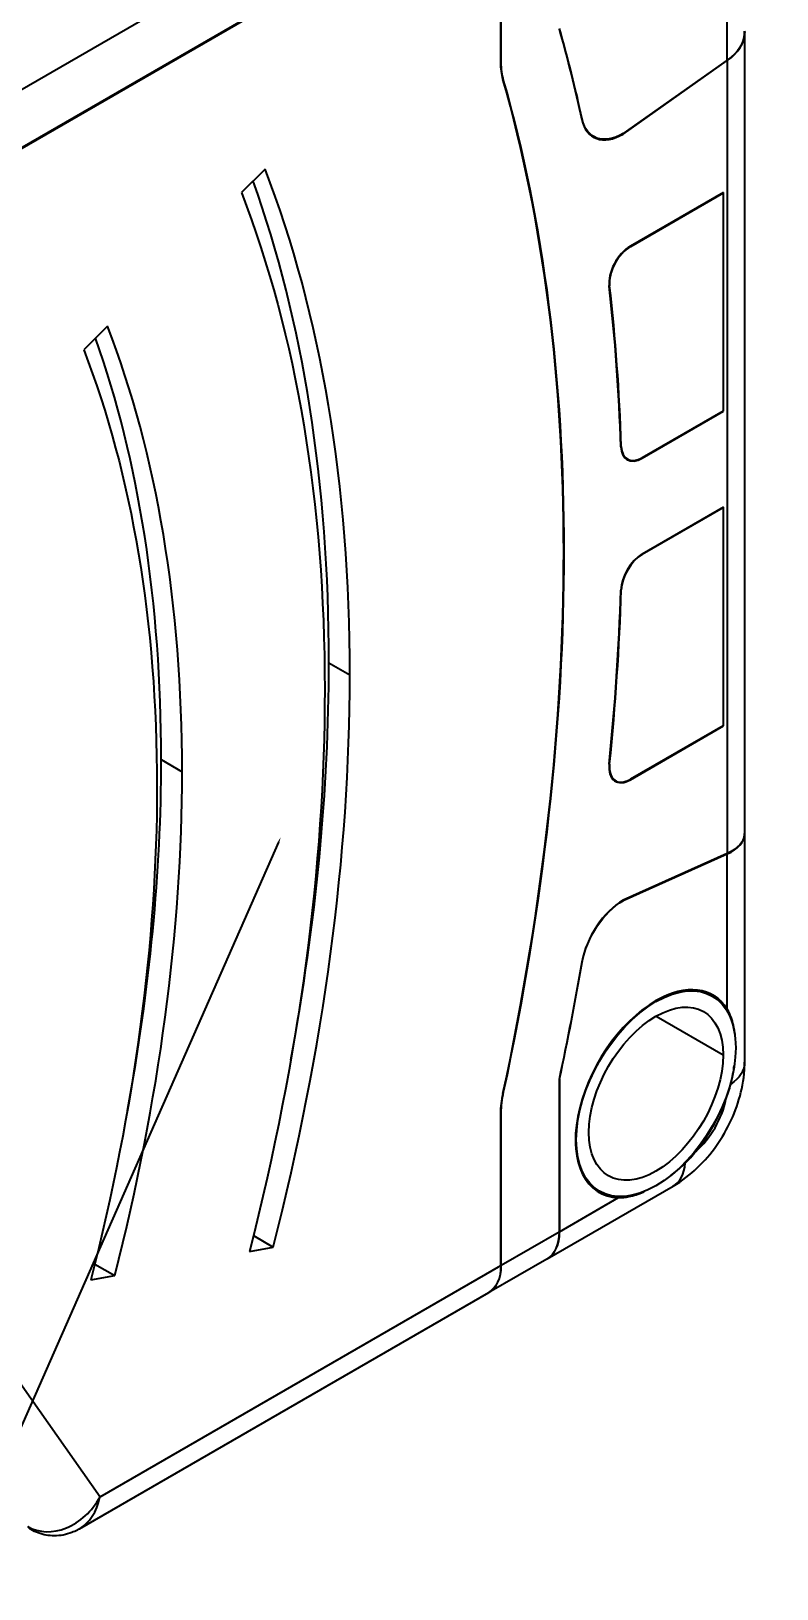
# Model space of a CAD drawing. Header units: millimetres. Extents: x -383313 to -161684, y -117025 to 99224.
# Drawn here: x -329405.6 to -329380.5, y 32425 to 32477.6 of the extents above; entities that cross this region are included whole.
import ezdxf
from ezdxf import colors
from ezdxf.entities.mleader import LeaderData, LeaderLine
from ezdxf.math import Vec2, Vec3

# ---------------------------------------------------------------- set-up
doc = ezdxf.new("R2010")
doc.units = ezdxf.units.MM
doc.header["$MEASUREMENT"] = 0
doc.layers.get('Defpoints').update_dxf_attribs({"color": 31})
for name, color, linetype in [('001__КОНСТРУКТИВ__размеры внутр.', 7, 'Continuous'), ('PV-2BB', 7, 'Continuous'), ('Робот', 30, 'Continuous')]:
    doc.layers.add(name, color=color, linetype=linetype)
doc.styles.add('PSTUDIO', font='arial.ttf')
doc.dimstyles.new('PS_TICK', dxfattribs={"dimscale": 100, "dimtxt": 2.5, "dimasz": 1, "dimexe": 2, "dimexo": 2, "dimgap": 1, "dimtad": 1, "dimdec": 0, "dimzin": 0, "dimdsep": 46, "dimtxsty": 'PSTUDIO', "dimblk": 'ARCHTICK', "dimcen": 2, "dimdle": 1.5, "dimse1": 1, "dimse2": 1, "dimadec": 0, "dimazin": 0, "dimtfac": 1, "dimtdec": 0, "dimtix": 1, "dimtmove": 1, "dimatfit": 3, "dimldrblk": 'ARCHTICK', "dimfxl": 1, "dimtolj": 1, "dimtzin": 0, "dimarcsym": 0})

# ---------------------------------------------------------------- blocks, each defined once
blk = doc.blocks.new('_ArchTick')
at = {"color": 0, "linetype": 'ByBlock', "const_width": 0.15}
blk.add_lwpolyline([(-0.5, -0.5), (0.5, 0.5)], dxfattribs=at)
blk = doc.blocks.new('*D251')
at = {"layer": '001__КОНСТРУКТИВ__размеры внутр.', "color": 0, "linetype": 'ByBlock', "lineweight": -2, "ltscale": 100, "transparency": 16777216}
for p, q in [((-329342.686, 32909.377), (-329342.686, 32129.355)), ((-328142.686, 32909.377), (-328142.686, 32129.355)), ((-327992.686, 32329.355), (-329492.686, 32329.355))]:
    blk.add_line(p, q, dxfattribs=at)
at = {"layer": 'Defpoints', "color": 0, "ltscale": 100, "transparency": 16777216}
for p in [(-329342.686, 33109.377), (-328142.686, 33109.377), (-329342.686, 32329.355)]:
    blk.add_point(p, dxfattribs=at)
at = {"layer": '001__КОНСТРУКТИВ__размеры внутр.', "color": 0, "lineweight": -2, "ltscale": 100, "transparency": 16777216, "xscale": 100, "yscale": 100, "zscale": 100, "rotation": 180}
blk.add_blockref('_ArchTick', (-329342.686, 32329.355), dxfattribs=at)
at = {"layer": '001__КОНСТРУКТИВ__размеры внутр.', "color": 0, "lineweight": -2, "ltscale": 100, "transparency": 16777216, "xscale": 100, "yscale": 100, "zscale": 100}
blk.add_blockref('_ArchTick', (-328142.686, 32329.355), dxfattribs=at)
at = {"layer": '001__КОНСТРУКТИВ__размеры внутр.', "color": 0, "ltscale": 100, "transparency": 16777216, "insert": (-328742.686, 32556.998), "char_height": 250, "attachment_point": 5, "style": 'PSTUDIO'}
blk.add_mtext('\\A1;1200', dxfattribs=at)
blk = doc.blocks.new('Робот ABB IRB660_3.15 (сверху)')
at = {"layer": 'Робот'}
blk.add_circle((0, 0), 3150, dxfattribs=at)
blk = doc.blocks.new('*U231')
at = {"layer": 'PV-2BB'}
for p, q in [((1334.643, 63.333, 1397.976), (1325.649, 67.83, 1393.479)), ((1324.913, 67.593, 1392.506), (1333.313, 63.393, 1396.706)), ((1334.243, 62.933, 1397.176), (1324.916, 67.596, 1392.512)), ((1325.493, 64.952, 1390.446), (1325.049, 65.072, 1390.121)), ((1328.455, 64.156, 1392.611), (1328.011, 64.275, 1392.286)), ((1332, 62.08, 1394.08), (1333.313, 63.393, 1396.706)), ((1332.006, 62.077, 1394.083), (1333.319, 63.39, 1396.709)), ((1332.003, 62.083, 1394.087), (1332.006, 62.077, 1394.083)), ((1331.906, 61.929, 1393.835), (1331.909, 61.923, 1393.832)), ((1323.149, 61.33, 1384.479), (1323.316, 60.996, 1384.312)), ((1332.574, 60.726, 1393.3), (1332.578, 60.717, 1393.296)), ((1332.561, 60.531, 1393.092), (1332.595, 60.464, 1393.059)), ((1334.715, 59.395, 1394.11), (1335.919, 60.599, 1396.517)), ((1325.816, 59.996, 1385.812), (1325.983, 59.663, 1385.646)), ((1332.962, 60.134, 1393.096), (1332.965, 60.128, 1393.093)), ((1332.965, 60.128, 1393.093), (1334.712, 59.392, 1394.104)), ((1334.715, 59.395, 1394.11), (1332.968, 60.131, 1393.099)), ((1317.072, 59.752, 1376.824), (1317.344, 56.982, 1374.326)), ((1334.712, 59.392, 1394.104), (1329.254, 53.934, 1383.188)), ((1335.118, 59.384, 1394.502), (1329.595, 53.861, 1383.456)), ((1335.106, 59.373, 1394.479), (1335.108, 59.375, 1394.483)), ((1331.758, 59.244, 1391.003), (1331.755, 59.251, 1391.006)), ((1332.273, 59.273, 1391.546), (1332.276, 59.266, 1391.542)), ((1333.749, 58.53, 1392.279), (1332.276, 59.266, 1391.542)), ((1333.759, 58.53, 1392.289), (1332.28, 59.27, 1391.549)), ((1318.73, 58.585, 1377.315), (1319.043, 58.331, 1377.374)), ((1318.885, 58.646, 1377.531), (1319.043, 58.331, 1377.374)), ((1333.749, 58.53, 1392.279), (1332.249, 57.03, 1389.279)), ((1332.253, 57.023, 1389.276), (1333.759, 58.53, 1392.289)), ((1333.746, 58.536, 1392.282), (1333.749, 58.53, 1392.279)), ((1333.749, 58.53, 1392.279), (1333.753, 58.533, 1392.286)), ((1329.386, 57.966, 1387.352), (1329.389, 57.96, 1387.349)), ((1330.777, 57.839, 1388.616), (1330.774, 57.846, 1388.62)), ((1330.788, 58.006, 1388.794), (1330.792, 57.999, 1388.791)), ((1330.958, 57.676, 1388.633), (1330.961, 57.669, 1388.63)), ((1330.958, 57.676, 1388.633), (1330.964, 57.672, 1388.636)), ((1330.961, 57.669, 1388.63), (1332.253, 57.023, 1389.276)), ((1332.249, 57.03, 1389.279), (1330.964, 57.672, 1388.636)), ((1323.383, 53.756, 1377.139), (1316.874, 57.01, 1373.884)), ((1329.804, 57.012, 1386.816), (1329.801, 57.018, 1386.819)), ((1330.294, 57.012, 1387.306), (1330.298, 57.006, 1387.303)), ((1331.583, 56.363, 1387.946), (1330.298, 57.006, 1387.303)), ((1331.593, 56.363, 1387.956), (1330.301, 57.009, 1387.31)), ((1332.249, 57.03, 1389.279), (1332.253, 57.023, 1389.276)), ((1317.344, 56.982, 1374.326), (1323.716, 53.796, 1377.512)), ((1320.817, 56.89, 1377.707), (1321.13, 56.636, 1377.766)), ((1320.973, 56.951, 1377.924), (1321.13, 56.636, 1377.766)), ((1331.583, 56.363, 1387.946), (1330.083, 54.863, 1384.946)), ((1330.086, 54.856, 1384.942), (1331.593, 56.363, 1387.956)), ((1331.579, 56.37, 1387.949), (1331.583, 56.363, 1387.946)), ((1331.583, 56.363, 1387.946), (1331.586, 56.366, 1387.952)), ((1328.463, 55.958, 1384.421), (1328.466, 55.952, 1384.418)), ((1328.423, 55.766, 1384.189), (1328.419, 55.773, 1384.192)), ((1328.603, 55.603, 1384.206), (1328.606, 55.596, 1384.202)), ((1328.603, 55.603, 1384.206), (1328.61, 55.6, 1384.209)), ((1328.606, 55.596, 1384.202), (1330.086, 54.856, 1384.942)), ((1330.083, 54.863, 1384.946), (1328.61, 55.6, 1384.209)), ((1324.943, 54.962, 1379.905), (1324.944, 54.959, 1379.903)), ((1326.773, 54.92, 1381.693), (1326.776, 54.914, 1381.69)), ((1323.716, 53.796, 1377.512), (1324.766, 54.846, 1379.611)), ((1323.723, 53.793, 1377.516), (1324.772, 54.842, 1379.615)), ((1324.769, 54.849, 1379.618), (1324.772, 54.842, 1379.615)), ((1327.684, 54.856, 1382.54), (1327.687, 54.85, 1382.537)), ((1327.687, 54.85, 1382.537), (1329.25, 53.931, 1383.181)), ((1329.254, 53.934, 1383.188), (1327.691, 54.853, 1382.544)), ((1330.083, 54.863, 1384.946), (1330.086, 54.856, 1384.942)), ((1325.693, 54.383, 1380.076), (1324.643, 53.333, 1377.976)), ((1325.699, 54.379, 1380.078), (1324.649, 53.33, 1377.979)), ((1325.696, 54.385, 1380.081), (1325.699, 54.379, 1380.078)), ((1329.59, 53.856, 1383.446), (1328.023, 52.289, 1380.312)), ((1328.18, 52.86, 1381.041), (1329.25, 53.931, 1383.181)), ((1329.596, 53.862, 1383.457), (1329.598, 53.864, 1383.462)), ((1324.309, 53.292, 1377.602), (1323.389, 53.752, 1377.142)), ((1323.723, 53.793, 1377.516), (1324.643, 53.333, 1377.976)), ((1325.476, 53.776, 1379.252), (1325.483, 53.763, 1379.246)), ((1327.283, 53.663, 1380.946), (1327.816, 52.596, 1380.412)), ((1324.649, 53.33, 1377.979), (1325.588, 52.86, 1378.448)), ((1324.316, 53.289, 1377.605), (1326.316, 52.289, 1378.605)), ((1325.399, 53.143, 1378.542), (1325.406, 53.13, 1378.535)), ((1328.086, 53.143, 1381.229), (1328.093, 53.13, 1381.222)), ((1325.935, 52.597, 1378.532), (1325.921, 52.604, 1378.525)), ((1328.103, 52.604, 1380.707), (1328.096, 52.597, 1380.693))]:
    blk.add_line(p, q, dxfattribs=at)
at = {"layer": 'PV-2BB', "extrusion": (0.57735, 0.57735, -0.57735)}
for centre, major_axis, ratio, start_param, end_param in [((1303.649, 70.83, 1374.479), (-20.435, 0, -20.435), 0.57735, -2.70526, -2.356194), ((1303.649, 70.83, 1374.479), (-23.264, 0, -23.264), 0.57735, -2.70526, -2.356194), ((1332.933, 61.613, 1394.547), (0.99, 0, 0.99), 0.57735, -2.630919, -2.356194), ((1333, 61.58, 1394.58), (1.054, 0, 1.054), 0.57735, -2.630919, -2.356194), ((1303.649, 70.83, 1374.479), (-28.277, 0, -28.277), 0.57735, -2.630953, -2.575557), ((1303.649, 70.83, 1374.479), (-20.435, 0, -20.435), 0.57735, -2.356194, -2.024582), ((1333.302, 60.464, 1393.766), (-0.707, 0, -0.707), 0.57735, -0.785398, 0.566036), ((1303.649, 70.83, 1374.479), (-23.264, 0, -23.264), 0.57735, -2.356194, -2.024582), ((1334.382, 60.062, 1394.444), (0.75, -0.661, 0.088), 0.636966, 0.101831, 0.854246), ((1316.651, 57.579, 1374.23), (-0.354, 0, -0.354), 0.57735, -0.000018, 0.261799), ((1325.699, 54.379, 1380.078), (0.99, 0, 0.99), 0.57735, -2.356194, -2.08147), ((1325.766, 54.346, 1380.111), (1.054, 0, 1.054), 0.57735, -2.356194, -2.08147), ((1303.649, 70.83, 1374.479), (-28.277, 0, -28.277), 0.57735, -2.136832, -2.081436), ((1327.354, 54.516, 1381.87), (0.707, 0, 0.707), 0.57735, -2.136832, -0.785398), ((1326.749, 53.13, 1379.879), (1.344, 0, 1.344), 0.57735, -2.356194, 0.785398), ((1326.749, 53.13, 1379.879), (1.131, 0, 1.131), 0.57735, -2.356194, 0.785398), ((1328.92, 54.601, 1383.521), (0.671, -0.742, -0.071), 0.510483, -0.011282, 0.741134), ((1328.895, 54.575, 1383.47), (0.707, -0.707), 0.57735, 0.018462, 0.032982), ((1323.383, 54.463, 1377.846), (0, -0.707, -0.707), 0.57735, -0.785398, 0), ((1326.749, 53.13, 1379.879), (-1.344, 0, -1.344), 0.57735, -2.356194, 0.785398), ((1326.749, 53.13, 1379.879), (-1.131, 0, -1.131), 0.57735, -2.356194, 0.785398), ((1324.309, 54, 1378.309), (0, -0.707, -0.707), 0.57735, -0.785398, 0), ((1327.316, 52.996, 1380.312), (0.707, -0.707), 0.57735, 0, 0.697437)]:
    blk.add_ellipse(centre, major_axis=major_axis, ratio=ratio, start_param=start_param, end_param=end_param, dxfattribs=at)
at = {"layer": 'PV-2BB', "extrusion": (-0.57735, -0.57735, 0.57735)}
for centre, major_axis, ratio, start_param, end_param in [((1303.483, 71.163, 1374.646), (20.86, 0, 20.86), 0.57735, -0.785398, -0.458058), ((1303.649, 70.83, 1374.479), (20.86, 0, 20.86), 0.57735, -0.785398, -0.436332), ((1303.483, 71.163, 1374.646), (23.688, 0, 23.688), 0.57735, -0.785398, -0.455464), ((1303.649, 70.83, 1374.479), (23.688, 0, 23.688), 0.57735, -0.785398, -0.436332), ((1303.649, 70.83, 1374.479), (27.294, 0, 27.294), 0.57735, -1.060123, -0.510674), ((1303.716, 70.796, 1374.512), (27.231, 0, 27.231), 0.57735, -0.785398, -0.510674), ((1303.649, 70.83, 1374.479), (28.284, 0, 28.284), 0.57735, -0.566036, -0.510674), ((1303.483, 71.163, 1374.646), (20.86, 0, 20.86), 0.57735, -1.019572, -0.785398), ((1303.649, 70.83, 1374.479), (20.86, 0, 20.86), 0.57735, -1.117011, -0.785398), ((1333.302, 60.464, 1393.766), (-0.714, 0, -0.714), 0.57735, -0.566036, 0.785947), ((1303.483, 71.163, 1374.646), (23.688, 0, 23.688), 0.57735, -1.018807, -0.785398), ((1303.649, 70.83, 1374.479), (23.688, 0, 23.688), 0.57735, -1.117011, -0.785398), ((1334.378, 60.059, 1394.437), (0.75, -0.661, 0.088), 0.636966, -0.854246, -0.101831), ((1334.404, 60.084, 1394.488), (0.707, -0.707), 0.57735, -0.032982, -0.018462), ((1303.649, 70.83, 1374.479), (28.277, 0, 28.277), 0.57735, -0.748353, -0.661626), ((1303.646, 70.836, 1374.482), (28.284, 0, 28.284), 0.57735, -0.748353, -0.661626), ((1303.649, 70.83, 1374.479), (28.284, 0, 28.284), 0.57735, -0.748353, -0.661626), ((1332.11, 59.1, 1391.209), (-0.361, 0, -0.361), 0.57735, -2.356194, -0.661626), ((1332.106, 59.106, 1391.212), (-0.354, 0, -0.354), 0.57735, -0.775448, -0.661626), ((1332.11, 59.1, 1391.209), (-0.354, 0, -0.354), 0.57735, -2.356194, -0.661626), ((1303.716, 70.796, 1374.512), (27.231, 0, 27.231), 0.57735, -1.060123, -0.785398), ((1331.131, 57.839, 1388.97), (-0.361, 0, -0.361), 0.57735, -0.748353, 0.785398), ((1331.131, 57.839, 1388.97), (-0.354, 0, -0.354), 0.57735, -0.748353, 0.785398), ((1331.128, 57.846, 1388.973), (-0.354, 0, -0.354), 0.57735, -0.748353, 0), ((1331.128, 57.846, 1388.973), (-0.361, 0, -0.361), 0.57735, 0.013865, 0.785398), ((1317.01, 57.649, 1374.659), (-0.723, -0.025, -0.748), 0.784358, -0.022649, 1.548148), ((1317.01, 57.649, 1374.659), (-0.277, -0.548, -0.825), 0.703066, 0.240931, 1.026329), ((1303.649, 70.83, 1374.479), (28.277, 0, 28.277), 0.57735, -0.909171, -0.822444), ((1303.649, 70.83, 1374.479), (28.284, 0, 28.284), 0.57735, -0.909171, -0.822444), ((1330.131, 56.839, 1386.97), (-0.361, 0, -0.361), 0.57735, -2.356194, -0.822444), ((1330.131, 56.839, 1386.97), (-0.354, 0, -0.354), 0.57735, -2.356194, -0.822444), ((1328.776, 55.766, 1384.542), (-0.361, 0, -0.361), 0.57735, -0.909171, 0.785398), ((1328.773, 55.773, 1384.546), (-0.354, 0, -0.354), 0.57735, -0.775448, 0), ((1328.776, 55.766, 1384.542), (-0.354, 0, -0.354), 0.57735, -0.909171, 0.785398), ((1328.773, 55.773, 1384.546), (-0.361, 0, -0.361), 0.57735, 0.013865, 0.785398), ((1303.649, 70.83, 1374.479), (28.284, 0, 28.284), 0.57735, -1.060123, -1.004761), ((1327.354, 54.516, 1381.87), (-0.714, 0, -0.714), 0.57735, -2.356743, -1.004761), ((1326.749, 53.13, 1379.879), (-1.358, 0, -1.358), 0.57735, -2.356194, 0.301992), ((1328.917, 54.597, 1383.514), (0.671, -0.742, -0.071), 0.510483, -0.741134, 0.011282), ((1323.389, 54.46, 1377.849), (0, -0.707, -0.707), 0.57735, -0.007071, 0.785398), ((1326.743, 53.143, 1379.886), (-1.344, 0, -1.344), 0.57735, -0.780149, 0), ((1326.743, 53.143, 1379.886), (1.344, 0, 1.344), 0.57735, 0, 0.780149), ((1326.749, 53.13, 1379.879), (1.358, 0, 1.358), 0.57735, -0.301992, 0.785398), ((1324.316, 53.996, 1378.312), (0, -0.707, -0.707), 0.57735, -0.007071, 0.785398), ((1326.743, 53.143, 1379.886), (-1.358, 0, -1.358), 0.57735, 0.007366, 0.637352), ((1326.743, 53.143, 1379.886), (1.358, 0, 1.358), 0.57735, -0.637352, -0.007366), ((1326.316, 52.996, 1379.312), (0, -0.707, -0.707), 0.57735, 0, 0.697437), ((1326.749, 53.13, 1379.879), (1.358, 0, 1.358), 0.57735, -1.838105, -1.303488), ((1326.983, 52.663, 1379.646), (0.707, 0, 0.707), 0.57735, -2.102663, -1.03893)]:
    blk.add_ellipse(centre, major_axis=major_axis, ratio=ratio, start_param=start_param, end_param=end_param, dxfattribs=at)
at = {"layer": 'PV-2BB'}
for points in [[(1335.123, 59.389, 1394.512), (1335.118, 59.383, 1394.501), (1335.112, 59.378, 1394.49), (1335.106, 59.373, 1394.479)], [(1329.591, 53.857, 1383.448), (1329.591, 53.857, 1383.447), (1329.59, 53.856, 1383.447), (1329.59, 53.856, 1383.446)], [(1329.593, 53.86, 1383.453), (1329.594, 53.86, 1383.454), (1329.595, 53.861, 1383.456), (1329.596, 53.862, 1383.457)], [(1326.619, 52.303, 1378.922), (1326.689, 52.283, 1378.972), (1326.758, 52.268, 1379.027), (1326.827, 52.257, 1379.084)], [(1327.544, 52.257, 1379.801), (1327.602, 52.268, 1379.87), (1327.656, 52.283, 1379.939), (1327.707, 52.303, 1380.01)]]:
    blk.add_open_spline(points, degree=3, dxfattribs=at)
for points, knots in [([(1335.108, 59.375, 1394.483), (1335.112, 59.378, 1394.489), (1335.115, 59.381, 1394.496), (1335.119, 59.385, 1394.504), (1335.12, 59.386, 1394.505), (1335.121, 59.387, 1394.507)], [0.440340209, 0.440340209, 0.440340209, 0.440340209, 0.442718491, 0.442718491, 0.443368834, 0.443368834, 0.443368834, 0.443368834]), ([(1316.874, 57.01, 1373.884), (1316.865, 57.015, 1373.88), (1316.856, 57.019, 1373.875), (1316.819, 57.039, 1373.858), (1316.791, 57.055, 1373.846), (1316.682, 57.124, 1373.807), (1316.602, 57.188, 1373.79), (1316.465, 57.325, 1373.791), (1316.406, 57.398, 1373.805), (1316.336, 57.508, 1373.843), (1316.315, 57.543, 1373.859), (1316.298, 57.579, 1373.876)], [0, 0, 0, 0, 0.0354093, 0.0354093, 0.1417783, 0.1417783, 0.4567025, 0.4567025, 0.743904, 0.743904, 0.8788204, 0.8788204, 0.8788204, 0.8788204]), ([(1325.588, 52.86, 1378.448), (1325.629, 52.818, 1378.447), (1325.673, 52.779, 1378.451), (1325.782, 52.693, 1378.475), (1325.85, 52.647, 1378.497), (1325.921, 52.604, 1378.525)], [0.18242135, 0.18242135, 0.18242135, 0.18242135, 0.20900181, 0.20900181, 0.24308583, 0.24308583, 0.24308583, 0.24308583]), ([(1328.103, 52.604, 1380.707), (1328.135, 52.652, 1380.788), (1328.159, 52.704, 1380.863), (1328.178, 52.792, 1380.97), (1328.181, 52.825, 1381.006), (1328.18, 52.86, 1381.041)], [0.02776074, 0.02776074, 0.02776074, 0.02776074, 0.06640779, 0.06640779, 0.08875154, 0.08875154, 0.08875154, 0.08875154]), ([(1326.316, 52.289, 1378.605), (1326.46, 52.217, 1378.677), (1326.598, 52.165, 1378.763), (1326.863, 52.088, 1378.951), (1326.991, 52.063, 1379.054), (1327.236, 52.039, 1379.275), (1327.353, 52.039, 1379.392), (1327.574, 52.063, 1379.637), (1327.677, 52.088, 1379.765), (1327.866, 52.165, 1380.031), (1327.951, 52.217, 1380.168), (1328.023, 52.289, 1380.312)], [1.570796, 1.570796, 1.570796, 1.570796, 1.884956, 1.884956, 2.199115, 2.199115, 2.513274, 2.513274, 2.827433, 2.827433, 3.141593, 3.141593, 3.141593, 3.141593]), ([(1326.362, 52.39, 1378.752), (1326.44, 52.359, 1378.799), (1326.52, 52.331, 1378.851), (1326.607, 52.306, 1378.913), (1326.613, 52.305, 1378.917), (1326.619, 52.303, 1378.922)], [0.58294838, 0.58294838, 0.58294838, 0.58294838, 0.61318814, 0.61318814, 0.61549397, 0.61549397, 0.61549397, 0.61549397]), ([(1327.707, 52.303, 1380.01), (1327.711, 52.305, 1380.016), (1327.715, 52.306, 1380.022), (1327.777, 52.331, 1380.108), (1327.829, 52.359, 1380.188), (1327.876, 52.39, 1380.266)], [1.02484709, 1.02484709, 1.02484709, 1.02484709, 1.02715292, 1.02715292, 1.05739268, 1.05739268, 1.05739268, 1.05739268])]:
    blk.add_open_spline(points, degree=3, knots=knots, dxfattribs=at)

msp = doc.modelspace()

# ---------------------------------------------------------------- block references
at = {"layer": 'PV-2BB', "extrusion": (0, 0.816497, 0.57735), "xscale": 2, "yscale": 2, "zscale": 2, "rotation": 225}
msp.add_blockref('*U231', (331185.71119, -16778.79741, 23728.80286), dxfattribs=at)
at = {"layer": 'Робот', "rotation": 180}
msp.add_blockref('Робот ABB IRB660_3.15 (сверху)', (-328754.07698, 33964.72651), dxfattribs=at)

# ---------------------------------------------------------------- dimensions: what is measured, and where the dimension line sits
at = {"layer": '001__КОНСТРУКТИВ__размеры внутр.', "ltscale": 100}
dim = msp.add_linear_dim(base=(-329342.68576, 32329.3552), p1=(-328142.68576, 33109.37721), p2=(-329342.68576, 33109.37721), dimstyle='PS_TICK', override={"dimse1": 0, "dimse2": 0, "dimarcsym": 1}, dxfattribs=at)
dim.commit()
dim.dimension.update_dxf_attribs({"geometry": '*D251', "text_midpoint": (-328742.68576, 32556.99845)})

# ---------------------------------------------------------------- leaders
at = {"ltscale": 100}
ml = msp.add_multileader_mtext('Standard', dxfattribs=at)
ml.set_content('Bl-1', color=256)
ml.set_leader_properties()
ml.build(insert=Vec2(0, 0))
ml.multileader.update_dxf_attribs({"text_right_attachment_type": 6, "dogleg_length": 0.36, "arrow_head_size": 0.18})
ctx = ml.context
ctx.base_point, ctx.char_height, ctx.arrow_head_size, ctx.landing_gap_size, ctx.plane_origin = Vec3(-329728.68399, 32366.53047), 80, 0.18, 0.09, Vec3(-331191.37123, 31847.22335)
ctx.right_attachment, ctx.text_align_type = 6, 2
notes = []
notes.append((ctx, [(1, (1, 1, 0), (-329458.79776, 32310.53047), (-1, 0), 43.03956, [(0, [(-329397.1999, 32450.37317)], 0, [])])]))
ctx.mtext.insert, ctx.mtext.alignment, ctx.mtext.flow_direction = Vec3(-329501.92732, 32406.53047), 3, 5
for ctx, leaders in notes:
    for number, flags, end, landing, length, lines in leaders:
        leader = LeaderData()
        leader.index, (leader.has_last_leader_line, leader.has_dogleg_vector, leader.attachment_direction) = number, flags
        leader.last_leader_point, leader.dogleg_vector, leader.dogleg_length = Vec3(end), Vec3(landing), length
        for number, points, colour, breaks in lines:
            line = LeaderLine()
            line.index, line.vertices, line.color, line.breaks = number, Vec3.list(points), colors.encode_raw_color(colour), breaks
            leader.lines.append(line)
        ctx.leaders.append(leader)

doc.saveas('drawing.dxf')
